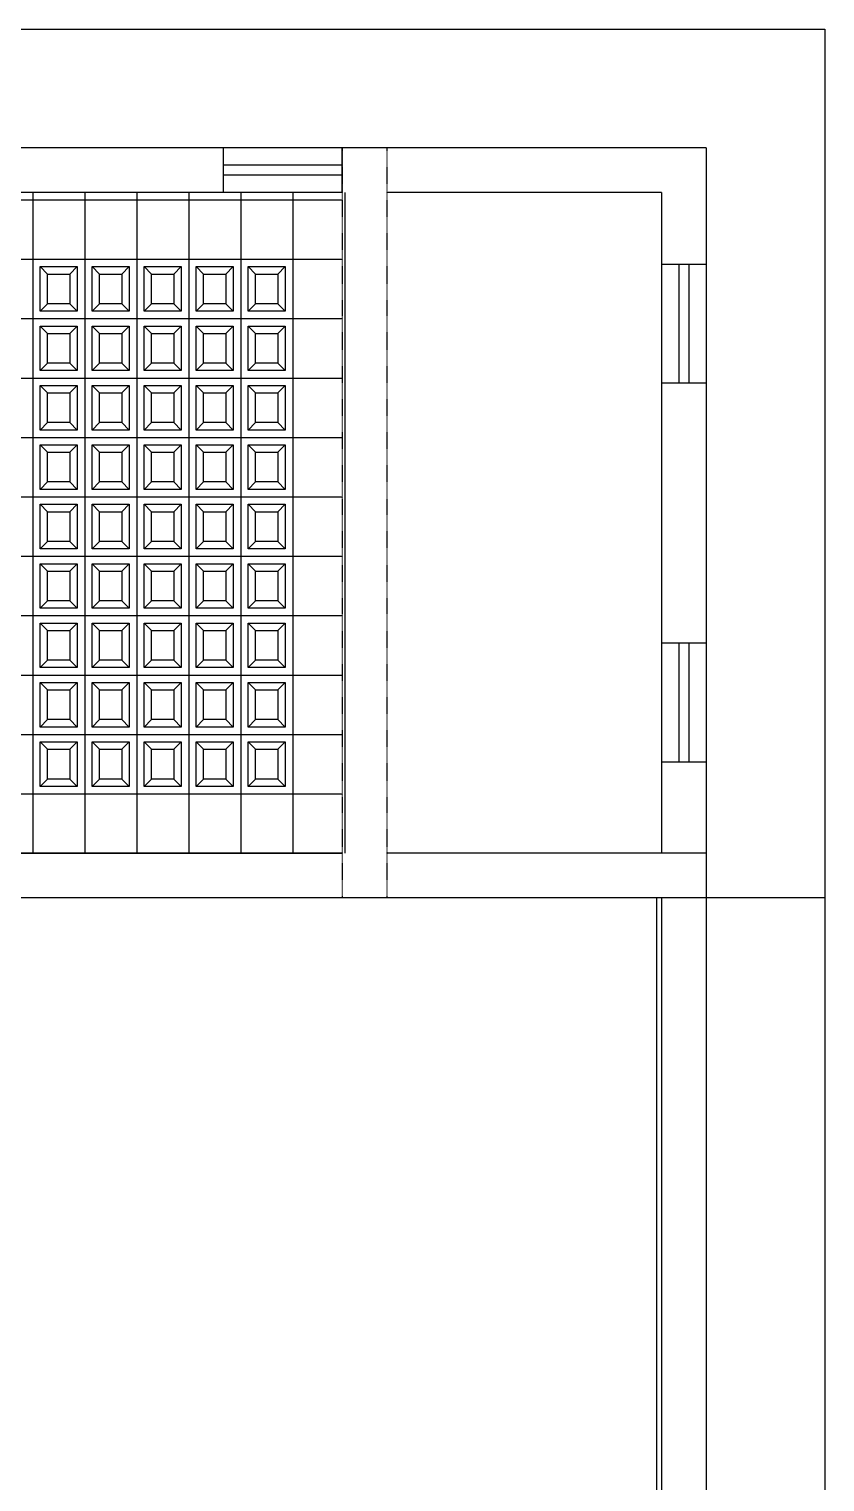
# Model space of a CAD drawing. Header units: inches. Extents: x 3138 to 9973, y -1757 to -151.
# Drawn here: x 8551.3 to 8712.1, y -1287.7 to -994.2 of the extents above; entities that cross this region are included whole.
import ezdxf

# ---------------------------------------------------------------- set-up
doc = ezdxf.new("R2010")
doc.units = ezdxf.units.IN
doc.header["$LTSCALE"] = 0.1
doc.header["$MEASUREMENT"] = 0
doc.linetypes.add('DASHED2', pattern=[0.375, 0.25, -0.125])
doc.layers.add('Filler slab pattern', color=7, linetype='Continuous')
doc.layers.add('MH - Beams', color=3, linetype='DASHED2')

msp = doc.modelspace()

# ---------------------------------------------------------------- linework, layer by layer
for p, q in [((8590.566, -1027.223), (8590.566, -1018.223)), ((8614.566, -1027.223), (8614.566, -1018.223)), ((8614.566, -1021.723), (8590.566, -1021.723)), ((8614.566, -1023.723), (8590.566, -1023.723)), ((8679.066, -1041.723), (8688.066, -1041.723)), ((8682.566, -1041.723), (8682.566, -1065.723)), ((8684.566, -1041.723), (8684.566, -1065.723)), ((8679.066, -1065.723), (8688.066, -1065.723)), ((8679.066, -1118.223), (8688.066, -1118.223)), ((8682.566, -1118.223), (8682.566, -1142.223)), ((8684.566, -1118.223), (8684.566, -1142.223)), ((8679.066, -1142.223), (8688.066, -1142.223)), ((8678.066, -1169.723), (8678.066, -1292.223))]:
    msp.add_line(p, q)
for points in [[(8352.066, -994.223), (8712.066, -994.223), (8712.066, -1484.223)], [(8688.066, -1018.223), (8417.066, -1018.223)], [(8688.066, -1018.223), (8688.066, -1175.296)], [(8614.566, -1027.223), (8426.066, -1027.223)], [(8679.066, -1027.223), (8623.566, -1027.223)], [(8679.066, -1027.223), (8679.066, -1089.723)], [(8679.066, -1065.723), (8679.066, -1160.723)], [(8578.566, -1160.723), (8426.066, -1160.723)], [(8614.566, -1160.723), (8578.566, -1160.723)], [(8688.066, -1160.723), (8623.566, -1160.723)], [(8578.566, -1169.723), (8426.066, -1169.723)], [(8712.066, -1169.723), (8578.566, -1169.723)], [(8623.566, -1169.723), (8614.566, -1169.723)], [(8679.066, -1169.723), (8679.066, -1436.723)], [(8688.066, -1175.296), (8688.066, -1445.723)]]:
    msp.add_lwpolyline(points)
at = {"layer": 'Filler slab pattern'}
for p, q in [((8552.066, -1027.223), (8552.066, -1160.723)), ((8562.566, -1027.223), (8562.566, -1160.723)), ((8573.066, -1027.223), (8573.066, -1160.723)), ((8583.566, -1027.223), (8583.566, -1160.723)), ((8594.066, -1027.223), (8594.066, -1160.723)), ((8604.566, -1027.223), (8604.566, -1160.723)), ((8615.066, -1027.223), (8615.066, -1160.723)), ((8426.066, -1028.723), (8614.566, -1028.723)), ((8426.066, -1040.723), (8614.566, -1040.723)), ((8555.066, -1043.723), (8553.566, -1042.223)), ((8559.566, -1043.723), (8561.066, -1042.223)), ((8565.566, -1043.723), (8564.066, -1042.223)), ((8570.066, -1043.723), (8571.566, -1042.223)), ((8576.066, -1043.723), (8574.566, -1042.223)), ((8580.566, -1043.723), (8582.066, -1042.223)), ((8586.566, -1043.723), (8585.066, -1042.223)), ((8591.066, -1043.723), (8592.566, -1042.223)), ((8597.066, -1043.723), (8595.566, -1042.223)), ((8601.566, -1043.723), (8603.066, -1042.223)), ((8555.066, -1049.723), (8553.566, -1051.223)), ((8559.566, -1049.723), (8561.066, -1051.223)), ((8565.566, -1049.723), (8564.066, -1051.223)), ((8570.066, -1049.723), (8571.566, -1051.223)), ((8576.066, -1049.723), (8574.566, -1051.223)), ((8580.566, -1049.723), (8582.066, -1051.223)), ((8586.566, -1049.723), (8585.066, -1051.223)), ((8591.066, -1049.723), (8592.566, -1051.223)), ((8597.066, -1049.723), (8595.566, -1051.223)), ((8601.566, -1049.723), (8603.066, -1051.223)), ((8426.066, -1052.723), (8614.566, -1052.723)), ((8555.066, -1055.723), (8553.566, -1054.223)), ((8559.566, -1055.723), (8561.066, -1054.223)), ((8565.566, -1055.723), (8564.066, -1054.223)), ((8570.066, -1055.723), (8571.566, -1054.223)), ((8576.066, -1055.723), (8574.566, -1054.223)), ((8580.566, -1055.723), (8582.066, -1054.223)), ((8586.566, -1055.723), (8585.066, -1054.223)), ((8591.066, -1055.723), (8592.566, -1054.223)), ((8597.066, -1055.723), (8595.566, -1054.223)), ((8601.566, -1055.723), (8603.066, -1054.223)), ((8555.066, -1061.723), (8553.566, -1063.223)), ((8559.566, -1061.723), (8561.066, -1063.223)), ((8565.566, -1061.723), (8564.066, -1063.223)), ((8570.066, -1061.723), (8571.566, -1063.223)), ((8576.066, -1061.723), (8574.566, -1063.223)), ((8580.566, -1061.723), (8582.066, -1063.223)), ((8586.566, -1061.723), (8585.066, -1063.223)), ((8591.066, -1061.723), (8592.566, -1063.223)), ((8597.066, -1061.723), (8595.566, -1063.223)), ((8601.566, -1061.723), (8603.066, -1063.223)), ((8426.066, -1064.723), (8614.566, -1064.723)), ((8555.066, -1067.723), (8553.566, -1066.223)), ((8559.566, -1067.723), (8561.066, -1066.223)), ((8565.566, -1067.723), (8564.066, -1066.223)), ((8570.066, -1067.723), (8571.566, -1066.223)), ((8576.066, -1067.723), (8574.566, -1066.223)), ((8580.566, -1067.723), (8582.066, -1066.223)), ((8586.566, -1067.723), (8585.066, -1066.223)), ((8591.066, -1067.723), (8592.566, -1066.223)), ((8597.066, -1067.723), (8595.566, -1066.223)), ((8601.566, -1067.723), (8603.066, -1066.223)), ((8555.066, -1073.723), (8553.566, -1075.223)), ((8559.566, -1073.723), (8561.066, -1075.223)), ((8565.566, -1073.723), (8564.066, -1075.223)), ((8570.066, -1073.723), (8571.566, -1075.223)), ((8576.066, -1073.723), (8574.566, -1075.223)), ((8580.566, -1073.723), (8582.066, -1075.223)), ((8586.566, -1073.723), (8585.066, -1075.223)), ((8591.066, -1073.723), (8592.566, -1075.223)), ((8597.066, -1073.723), (8595.566, -1075.223)), ((8601.566, -1073.723), (8603.066, -1075.223)), ((8426.066, -1076.723), (8614.566, -1076.723)), ((8555.066, -1079.723), (8553.566, -1078.223)), ((8559.566, -1079.723), (8561.066, -1078.223)), ((8565.566, -1079.723), (8564.066, -1078.223)), ((8570.066, -1079.723), (8571.566, -1078.223)), ((8576.066, -1079.723), (8574.566, -1078.223)), ((8580.566, -1079.723), (8582.066, -1078.223)), ((8586.566, -1079.723), (8585.066, -1078.223)), ((8591.066, -1079.723), (8592.566, -1078.223)), ((8597.066, -1079.723), (8595.566, -1078.223)), ((8601.566, -1079.723), (8603.066, -1078.223)), ((8555.066, -1085.723), (8553.566, -1087.223)), ((8559.566, -1085.723), (8561.066, -1087.223)), ((8565.566, -1085.723), (8564.066, -1087.223)), ((8570.066, -1085.723), (8571.566, -1087.223)), ((8576.066, -1085.723), (8574.566, -1087.223)), ((8580.566, -1085.723), (8582.066, -1087.223)), ((8586.566, -1085.723), (8585.066, -1087.223)), ((8591.066, -1085.723), (8592.566, -1087.223)), ((8597.066, -1085.723), (8595.566, -1087.223)), ((8601.566, -1085.723), (8603.066, -1087.223)), ((8426.066, -1088.723), (8614.566, -1088.723)), ((8555.066, -1091.723), (8553.566, -1090.223)), ((8559.566, -1091.723), (8561.066, -1090.223)), ((8565.566, -1091.723), (8564.066, -1090.223)), ((8570.066, -1091.723), (8571.566, -1090.223)), ((8576.066, -1091.723), (8574.566, -1090.223)), ((8580.566, -1091.723), (8582.066, -1090.223)), ((8586.566, -1091.723), (8585.066, -1090.223)), ((8591.066, -1091.723), (8592.566, -1090.223)), ((8597.066, -1091.723), (8595.566, -1090.223)), ((8601.566, -1091.723), (8603.066, -1090.223)), ((8555.066, -1097.723), (8553.566, -1099.223)), ((8559.566, -1097.723), (8561.066, -1099.223)), ((8565.566, -1097.723), (8564.066, -1099.223)), ((8570.066, -1097.723), (8571.566, -1099.223)), ((8576.066, -1097.723), (8574.566, -1099.223)), ((8580.566, -1097.723), (8582.066, -1099.223)), ((8586.566, -1097.723), (8585.066, -1099.223)), ((8591.066, -1097.723), (8592.566, -1099.223)), ((8597.066, -1097.723), (8595.566, -1099.223)), ((8601.566, -1097.723), (8603.066, -1099.223)), ((8426.066, -1100.723), (8614.566, -1100.723)), ((8555.066, -1103.723), (8553.566, -1102.223)), ((8559.566, -1103.723), (8561.066, -1102.223)), ((8565.566, -1103.723), (8564.066, -1102.223)), ((8570.066, -1103.723), (8571.566, -1102.223)), ((8576.066, -1103.723), (8574.566, -1102.223)), ((8580.566, -1103.723), (8582.066, -1102.223)), ((8586.566, -1103.723), (8585.066, -1102.223)), ((8591.066, -1103.723), (8592.566, -1102.223)), ((8597.066, -1103.723), (8595.566, -1102.223)), ((8601.566, -1103.723), (8603.066, -1102.223)), ((8555.066, -1109.723), (8553.566, -1111.223)), ((8559.566, -1109.723), (8561.066, -1111.223)), ((8565.566, -1109.723), (8564.066, -1111.223)), ((8570.066, -1109.723), (8571.566, -1111.223)), ((8576.066, -1109.723), (8574.566, -1111.223)), ((8580.566, -1109.723), (8582.066, -1111.223)), ((8586.566, -1109.723), (8585.066, -1111.223)), ((8591.066, -1109.723), (8592.566, -1111.223)), ((8597.066, -1109.723), (8595.566, -1111.223)), ((8601.566, -1109.723), (8603.066, -1111.223)), ((8426.066, -1112.723), (8614.566, -1112.723)), ((8555.066, -1115.723), (8553.566, -1114.223)), ((8559.566, -1115.723), (8561.066, -1114.223)), ((8565.566, -1115.723), (8564.066, -1114.223)), ((8570.066, -1115.723), (8571.566, -1114.223)), ((8576.066, -1115.723), (8574.566, -1114.223)), ((8580.566, -1115.723), (8582.066, -1114.223)), ((8586.566, -1115.723), (8585.066, -1114.223)), ((8591.066, -1115.723), (8592.566, -1114.223)), ((8597.066, -1115.723), (8595.566, -1114.223)), ((8601.566, -1115.723), (8603.066, -1114.223)), ((8555.066, -1121.723), (8553.566, -1123.223)), ((8559.566, -1121.723), (8561.066, -1123.223)), ((8565.566, -1121.723), (8564.066, -1123.223)), ((8570.066, -1121.723), (8571.566, -1123.223)), ((8576.066, -1121.723), (8574.566, -1123.223)), ((8580.566, -1121.723), (8582.066, -1123.223)), ((8586.566, -1121.723), (8585.066, -1123.223)), ((8591.066, -1121.723), (8592.566, -1123.223)), ((8597.066, -1121.723), (8595.566, -1123.223)), ((8601.566, -1121.723), (8603.066, -1123.223)), ((8426.066, -1124.723), (8614.566, -1124.723)), ((8555.066, -1127.723), (8553.566, -1126.223)), ((8559.566, -1127.723), (8561.066, -1126.223)), ((8565.566, -1127.723), (8564.066, -1126.223)), ((8570.066, -1127.723), (8571.566, -1126.223)), ((8576.066, -1127.723), (8574.566, -1126.223)), ((8580.566, -1127.723), (8582.066, -1126.223)), ((8586.566, -1127.723), (8585.066, -1126.223)), ((8591.066, -1127.723), (8592.566, -1126.223)), ((8597.066, -1127.723), (8595.566, -1126.223)), ((8601.566, -1127.723), (8603.066, -1126.223)), ((8555.066, -1133.723), (8553.566, -1135.223)), ((8559.566, -1133.723), (8561.066, -1135.223)), ((8565.566, -1133.723), (8564.066, -1135.223)), ((8570.066, -1133.723), (8571.566, -1135.223)), ((8576.066, -1133.723), (8574.566, -1135.223)), ((8580.566, -1133.723), (8582.066, -1135.223)), ((8586.566, -1133.723), (8585.066, -1135.223)), ((8591.066, -1133.723), (8592.566, -1135.223)), ((8597.066, -1133.723), (8595.566, -1135.223)), ((8601.566, -1133.723), (8603.066, -1135.223)), ((8426.066, -1136.723), (8614.566, -1136.723)), ((8555.066, -1139.723), (8553.566, -1138.223)), ((8559.566, -1139.723), (8561.066, -1138.223)), ((8565.566, -1139.723), (8564.066, -1138.223)), ((8570.066, -1139.723), (8571.566, -1138.223)), ((8576.066, -1139.723), (8574.566, -1138.223)), ((8580.566, -1139.723), (8582.066, -1138.223)), ((8586.566, -1139.723), (8585.066, -1138.223)), ((8591.066, -1139.723), (8592.566, -1138.223)), ((8597.066, -1139.723), (8595.566, -1138.223)), ((8601.566, -1139.723), (8603.066, -1138.223)), ((8555.066, -1145.723), (8553.566, -1147.223)), ((8559.566, -1145.723), (8561.066, -1147.223)), ((8565.566, -1145.723), (8564.066, -1147.223)), ((8570.066, -1145.723), (8571.566, -1147.223)), ((8576.066, -1145.723), (8574.566, -1147.223)), ((8580.566, -1145.723), (8582.066, -1147.223)), ((8586.566, -1145.723), (8585.066, -1147.223)), ((8591.066, -1145.723), (8592.566, -1147.223)), ((8597.066, -1145.723), (8595.566, -1147.223)), ((8601.566, -1145.723), (8603.066, -1147.223)), ((8426.066, -1148.723), (8614.566, -1148.723)), ((8426.066, -1160.723), (8614.566, -1160.723))]:
    msp.add_line(p, q, dxfattribs=at)
for points in [[(8553.566, -1042.223), (8561.066, -1042.223), (8561.066, -1051.223), (8553.566, -1051.223)], [(8555.066, -1043.723), (8559.566, -1043.723), (8559.566, -1049.723), (8555.066, -1049.723)], [(8564.066, -1042.223), (8571.566, -1042.223), (8571.566, -1051.223), (8564.066, -1051.223)], [(8565.566, -1043.723), (8570.066, -1043.723), (8570.066, -1049.723), (8565.566, -1049.723)], [(8574.566, -1042.223), (8582.066, -1042.223), (8582.066, -1051.223), (8574.566, -1051.223)], [(8576.066, -1043.723), (8580.566, -1043.723), (8580.566, -1049.723), (8576.066, -1049.723)], [(8585.066, -1042.223), (8592.566, -1042.223), (8592.566, -1051.223), (8585.066, -1051.223)], [(8586.566, -1043.723), (8591.066, -1043.723), (8591.066, -1049.723), (8586.566, -1049.723)], [(8595.566, -1042.223), (8603.066, -1042.223), (8603.066, -1051.223), (8595.566, -1051.223)], [(8597.066, -1043.723), (8601.566, -1043.723), (8601.566, -1049.723), (8597.066, -1049.723)], [(8553.566, -1054.223), (8561.066, -1054.223), (8561.066, -1063.223), (8553.566, -1063.223)], [(8555.066, -1055.723), (8559.566, -1055.723), (8559.566, -1061.723), (8555.066, -1061.723)], [(8564.066, -1054.223), (8571.566, -1054.223), (8571.566, -1063.223), (8564.066, -1063.223)], [(8565.566, -1055.723), (8570.066, -1055.723), (8570.066, -1061.723), (8565.566, -1061.723)], [(8574.566, -1054.223), (8582.066, -1054.223), (8582.066, -1063.223), (8574.566, -1063.223)], [(8576.066, -1055.723), (8580.566, -1055.723), (8580.566, -1061.723), (8576.066, -1061.723)], [(8585.066, -1054.223), (8592.566, -1054.223), (8592.566, -1063.223), (8585.066, -1063.223)], [(8586.566, -1055.723), (8591.066, -1055.723), (8591.066, -1061.723), (8586.566, -1061.723)], [(8595.566, -1054.223), (8603.066, -1054.223), (8603.066, -1063.223), (8595.566, -1063.223)], [(8597.066, -1055.723), (8601.566, -1055.723), (8601.566, -1061.723), (8597.066, -1061.723)], [(8553.566, -1066.223), (8561.066, -1066.223), (8561.066, -1075.223), (8553.566, -1075.223)], [(8555.066, -1067.723), (8559.566, -1067.723), (8559.566, -1073.723), (8555.066, -1073.723)], [(8564.066, -1066.223), (8571.566, -1066.223), (8571.566, -1075.223), (8564.066, -1075.223)], [(8565.566, -1067.723), (8570.066, -1067.723), (8570.066, -1073.723), (8565.566, -1073.723)], [(8574.566, -1066.223), (8582.066, -1066.223), (8582.066, -1075.223), (8574.566, -1075.223)], [(8576.066, -1067.723), (8580.566, -1067.723), (8580.566, -1073.723), (8576.066, -1073.723)], [(8585.066, -1066.223), (8592.566, -1066.223), (8592.566, -1075.223), (8585.066, -1075.223)], [(8586.566, -1067.723), (8591.066, -1067.723), (8591.066, -1073.723), (8586.566, -1073.723)], [(8595.566, -1066.223), (8603.066, -1066.223), (8603.066, -1075.223), (8595.566, -1075.223)], [(8597.066, -1067.723), (8601.566, -1067.723), (8601.566, -1073.723), (8597.066, -1073.723)], [(8553.566, -1078.223), (8561.066, -1078.223), (8561.066, -1087.223), (8553.566, -1087.223)], [(8555.066, -1079.723), (8559.566, -1079.723), (8559.566, -1085.723), (8555.066, -1085.723)], [(8564.066, -1078.223), (8571.566, -1078.223), (8571.566, -1087.223), (8564.066, -1087.223)], [(8565.566, -1079.723), (8570.066, -1079.723), (8570.066, -1085.723), (8565.566, -1085.723)], [(8574.566, -1078.223), (8582.066, -1078.223), (8582.066, -1087.223), (8574.566, -1087.223)], [(8576.066, -1079.723), (8580.566, -1079.723), (8580.566, -1085.723), (8576.066, -1085.723)], [(8585.066, -1078.223), (8592.566, -1078.223), (8592.566, -1087.223), (8585.066, -1087.223)], [(8586.566, -1079.723), (8591.066, -1079.723), (8591.066, -1085.723), (8586.566, -1085.723)], [(8595.566, -1078.223), (8603.066, -1078.223), (8603.066, -1087.223), (8595.566, -1087.223)], [(8597.066, -1079.723), (8601.566, -1079.723), (8601.566, -1085.723), (8597.066, -1085.723)], [(8553.566, -1090.223), (8561.066, -1090.223), (8561.066, -1099.223), (8553.566, -1099.223)], [(8555.066, -1091.723), (8559.566, -1091.723), (8559.566, -1097.723), (8555.066, -1097.723)], [(8564.066, -1090.223), (8571.566, -1090.223), (8571.566, -1099.223), (8564.066, -1099.223)], [(8565.566, -1091.723), (8570.066, -1091.723), (8570.066, -1097.723), (8565.566, -1097.723)], [(8574.566, -1090.223), (8582.066, -1090.223), (8582.066, -1099.223), (8574.566, -1099.223)], [(8576.066, -1091.723), (8580.566, -1091.723), (8580.566, -1097.723), (8576.066, -1097.723)], [(8585.066, -1090.223), (8592.566, -1090.223), (8592.566, -1099.223), (8585.066, -1099.223)], [(8586.566, -1091.723), (8591.066, -1091.723), (8591.066, -1097.723), (8586.566, -1097.723)], [(8595.566, -1090.223), (8603.066, -1090.223), (8603.066, -1099.223), (8595.566, -1099.223)], [(8597.066, -1091.723), (8601.566, -1091.723), (8601.566, -1097.723), (8597.066, -1097.723)], [(8553.566, -1102.223), (8561.066, -1102.223), (8561.066, -1111.223), (8553.566, -1111.223)], [(8564.066, -1102.223), (8571.566, -1102.223), (8571.566, -1111.223), (8564.066, -1111.223)], [(8574.566, -1102.223), (8582.066, -1102.223), (8582.066, -1111.223), (8574.566, -1111.223)], [(8585.066, -1102.223), (8592.566, -1102.223), (8592.566, -1111.223), (8585.066, -1111.223)], [(8595.566, -1102.223), (8603.066, -1102.223), (8603.066, -1111.223), (8595.566, -1111.223)], [(8555.066, -1103.723), (8559.566, -1103.723), (8559.566, -1109.723), (8555.066, -1109.723)], [(8565.566, -1103.723), (8570.066, -1103.723), (8570.066, -1109.723), (8565.566, -1109.723)], [(8576.066, -1103.723), (8580.566, -1103.723), (8580.566, -1109.723), (8576.066, -1109.723)], [(8586.566, -1103.723), (8591.066, -1103.723), (8591.066, -1109.723), (8586.566, -1109.723)], [(8597.066, -1103.723), (8601.566, -1103.723), (8601.566, -1109.723), (8597.066, -1109.723)], [(8553.566, -1114.223), (8561.066, -1114.223), (8561.066, -1123.223), (8553.566, -1123.223)], [(8564.066, -1114.223), (8571.566, -1114.223), (8571.566, -1123.223), (8564.066, -1123.223)], [(8574.566, -1114.223), (8582.066, -1114.223), (8582.066, -1123.223), (8574.566, -1123.223)], [(8585.066, -1114.223), (8592.566, -1114.223), (8592.566, -1123.223), (8585.066, -1123.223)], [(8595.566, -1114.223), (8603.066, -1114.223), (8603.066, -1123.223), (8595.566, -1123.223)], [(8555.066, -1115.723), (8559.566, -1115.723), (8559.566, -1121.723), (8555.066, -1121.723)], [(8565.566, -1115.723), (8570.066, -1115.723), (8570.066, -1121.723), (8565.566, -1121.723)], [(8576.066, -1115.723), (8580.566, -1115.723), (8580.566, -1121.723), (8576.066, -1121.723)], [(8586.566, -1115.723), (8591.066, -1115.723), (8591.066, -1121.723), (8586.566, -1121.723)], [(8597.066, -1115.723), (8601.566, -1115.723), (8601.566, -1121.723), (8597.066, -1121.723)], [(8553.566, -1126.223), (8561.066, -1126.223), (8561.066, -1135.223), (8553.566, -1135.223)], [(8564.066, -1126.223), (8571.566, -1126.223), (8571.566, -1135.223), (8564.066, -1135.223)], [(8574.566, -1126.223), (8582.066, -1126.223), (8582.066, -1135.223), (8574.566, -1135.223)], [(8585.066, -1126.223), (8592.566, -1126.223), (8592.566, -1135.223), (8585.066, -1135.223)], [(8595.566, -1126.223), (8603.066, -1126.223), (8603.066, -1135.223), (8595.566, -1135.223)], [(8555.066, -1127.723), (8559.566, -1127.723), (8559.566, -1133.723), (8555.066, -1133.723)], [(8565.566, -1127.723), (8570.066, -1127.723), (8570.066, -1133.723), (8565.566, -1133.723)], [(8576.066, -1127.723), (8580.566, -1127.723), (8580.566, -1133.723), (8576.066, -1133.723)], [(8586.566, -1127.723), (8591.066, -1127.723), (8591.066, -1133.723), (8586.566, -1133.723)], [(8597.066, -1127.723), (8601.566, -1127.723), (8601.566, -1133.723), (8597.066, -1133.723)], [(8553.566, -1138.223), (8561.066, -1138.223), (8561.066, -1147.223), (8553.566, -1147.223)], [(8564.066, -1138.223), (8571.566, -1138.223), (8571.566, -1147.223), (8564.066, -1147.223)], [(8574.566, -1138.223), (8582.066, -1138.223), (8582.066, -1147.223), (8574.566, -1147.223)], [(8585.066, -1138.223), (8592.566, -1138.223), (8592.566, -1147.223), (8585.066, -1147.223)], [(8595.566, -1138.223), (8603.066, -1138.223), (8603.066, -1147.223), (8595.566, -1147.223)], [(8555.066, -1139.723), (8559.566, -1139.723), (8559.566, -1145.723), (8555.066, -1145.723)], [(8565.566, -1139.723), (8570.066, -1139.723), (8570.066, -1145.723), (8565.566, -1145.723)], [(8576.066, -1139.723), (8580.566, -1139.723), (8580.566, -1145.723), (8576.066, -1145.723)], [(8586.566, -1139.723), (8591.066, -1139.723), (8591.066, -1145.723), (8586.566, -1145.723)], [(8597.066, -1139.723), (8601.566, -1139.723), (8601.566, -1145.723), (8597.066, -1145.723)]]:
    msp.add_lwpolyline(points, close=True, dxfattribs=at)
at = {"layer": 'MH - Beams'}
for points in [[(8614.566, -1018.223), (8614.566, -1169.723)], [(8623.566, -1018.223), (8623.566, -1094.223)], [(8623.566, -1094.223), (8623.566, -1169.723)]]:
    msp.add_lwpolyline(points, dxfattribs=at)

doc.saveas('drawing.dxf')
